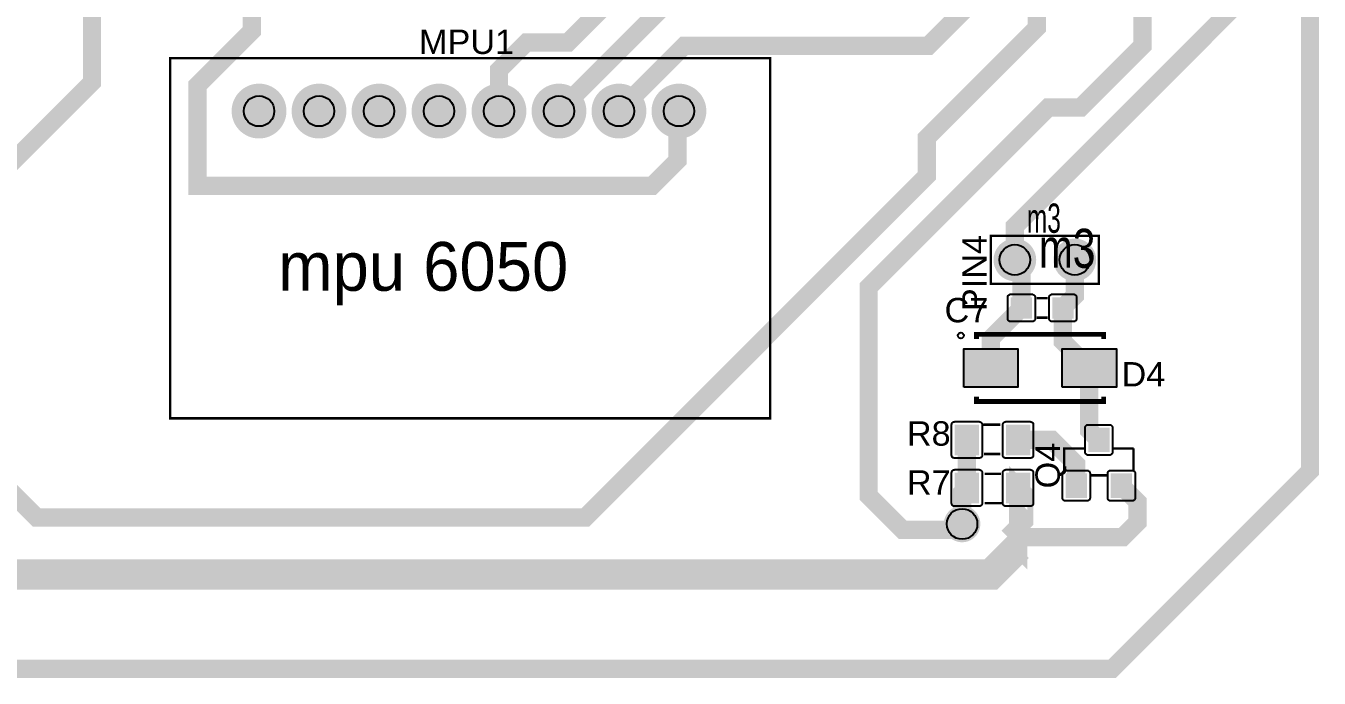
# Model space of a CAD drawing. Header units: centimetres. Extents: x -3.83 to 6.1, y -3.61 to 3.89.
# Drawn here: x 0.71 to 6.1, y -3.45 to -0.74 of the extents above; entities that cross this region are included whole.
import ezdxf

# ---------------------------------------------------------------- set-up
doc = ezdxf.new("R2010")
doc.units = ezdxf.units.CM
doc.layers.get('0').update_dxf_attribs({"linetype": 'CONTINUOUS'})
for name, color, linetype in [('1', 1, 'CONTINUOUS'), ('2', 2, 'CONTINUOUS'), ('3', 3, 'CONTINUOUS'), ('4', 4, 'CONTINUOUS'), ('5', 5, 'CONTINUOUS'), ('6', 6, 'CONTINUOUS')]:
    doc.layers.add(name, color=color, linetype=linetype)

# ---------------------------------------------------------------- blocks, each defined once
blk = doc.blocks.new('RPAD')
blk.add_trace([(-0.5, -0.5), (-0.5, 0.5), (0.5, -0.5), (0.5, 0.5)])
blk = doc.blocks.new('EPAD')
at = {"const_width": 0.5}
blk.add_lwpolyline([(-0.25, 0, 1), (0.25, 0, 1)], format="xyb", close=True, dxfattribs=at)

msp = doc.modelspace()

# ---------------------------------------------------------------- linework, layer by layer
for centre in [(1.68, -1.09), (1.93, -1.09), (2.18, -1.09), (2.43, -1.09), (2.68, -1.09), (2.93, -1.09), (3.18, -1.09), (3.43, -1.09), (4.83, -1.71), (5.08, -1.71), (4.61, -2.81)]:
    msp.add_circle(centre, 0.0635)
at = {"layer": '2'}
for points, const_width in [([(1.31, -2.37), (3.81, -2.37), (3.81, -0.87), (1.31, -0.87), (1.31, -2.37)], 0.01016), ([(1.31, -2.37), (3.81, -2.37), (3.81, -0.87), (1.31, -0.87), (1.31, -2.37)], 0.01016), ([(1.31, -2.37), (3.81, -2.37), (3.81, -0.87), (1.31, -0.87), (1.31, -2.37)], 0.01016), ([(4.73, -1.81), (5.18, -1.81), (5.18, -1.61), (4.73, -1.61), (4.73, -1.81)], 0.01016), ([(4.73, -1.81), (5.18, -1.81), (5.18, -1.61), (4.73, -1.61), (4.73, -1.81)], 0.01016), ([(4.73, -1.81), (5.18, -1.81), (5.18, -1.61), (4.73, -1.61), (4.73, -1.81)], 0.01016), ([(4.9665, -1.86936), (4.92078, -1.86936)], 0.01016), ([(4.9665, -1.86936), (4.92078, -1.86936)], 0.01016), ([(4.9665, -1.86936), (4.92078, -1.86936)], 0.01016), ([(4.9665, -1.95064), (4.92078, -1.95064)], 0.01016), ([(4.9665, -1.95064), (4.92078, -1.95064)], 0.01016), ([(4.9665, -1.95064), (4.92078, -1.95064)], 0.01016), ([(4.67, -2.04), (4.67, -2.02), (5.2, -2.02), (5.2, -2.04)], 0.02), ([(4.67, -2.04), (4.67, -2.02), (5.2, -2.02), (5.2, -2.04)], 0.02), ([(4.67, -2.04), (4.67, -2.02), (5.2, -2.02), (5.2, -2.04)], 0.02), ([(4.67, -2.28), (4.67, -2.3), (5.2, -2.3), (5.2, -2.28)], 0.02), ([(4.67, -2.28), (4.67, -2.3), (5.2, -2.3), (5.2, -2.28)], 0.02), ([(4.67, -2.28), (4.67, -2.3), (5.2, -2.3), (5.2, -2.28)], 0.02), ([(4.7697, -2.3965), (4.69858, -2.3965)], 0.01016), ([(4.7697, -2.3965), (4.69858, -2.3965)], 0.01016), ([(4.7697, -2.3965), (4.69858, -2.3965)], 0.01016), ([(4.7697, -2.51842), (4.70112, -2.51842)], 0.01016), ([(4.7697, -2.51842), (4.70112, -2.51842)], 0.01016), ([(4.7697, -2.51842), (4.70112, -2.51842)], 0.01016), ([(5.03522, -2.58954), (5.03522, -2.49556), (5.12158, -2.49556)], 0.01016), ([(5.03522, -2.58954), (5.03522, -2.49556), (5.12158, -2.49556)], 0.01016), ([(5.03522, -2.58954), (5.03522, -2.49556), (5.12158, -2.49556)], 0.01016), ([(5.32478, -2.49556), (5.23588, -2.49556)], 0.01016), ([(5.32478, -2.49556), (5.23588, -2.49556)], 0.01016), ([(5.32478, -2.49556), (5.23588, -2.49556)], 0.01016), ([(5.32478, -2.49556), (5.32478, -2.587)], 0.01016), ([(5.32478, -2.49556), (5.32478, -2.587)], 0.01016), ([(5.32478, -2.49556), (5.32478, -2.587)], 0.01016), ([(4.70366, -2.60158), (4.77224, -2.60158)], 0.01016), ([(4.70366, -2.60158), (4.77224, -2.60158)], 0.01016), ([(4.70366, -2.60158), (4.77224, -2.60158)], 0.01016), ([(5.2181, -2.60732), (5.14698, -2.60732)], 0.01016), ([(5.2181, -2.60732), (5.14698, -2.60732)], 0.01016), ([(5.2181, -2.60732), (5.14698, -2.60732)], 0.01016), ([(4.70366, -2.7235), (4.77478, -2.7235)], 0.01016), ([(4.70366, -2.7235), (4.77478, -2.7235)], 0.01016), ([(4.70366, -2.7235), (4.77478, -2.7235)], 0.01016)]:
    msp.add_lwpolyline(points, dxfattribs=dict(at, const_width=const_width))
at = {"layer": '3'}
msp.add_circle((4.605, -2.025), 0.0125, dxfattribs=at)
msp.add_circle((4.605, -2.025), 0.0125, dxfattribs=at)
msp.add_circle((4.605, -2.025), 0.0125, dxfattribs=at)
at = {"layer": '4'}
for points in [[(4.90173, -1.96715), (4.81283, -1.96715), (4.810271, -1.966892), (4.807887, -1.966152), (4.80573, -1.964981), (4.80385, -1.96343), (4.802299, -1.96155), (4.801128, -1.959393), (4.800388, -1.957009), (4.80013, -1.95445), (4.80013, -1.86555), (4.800388, -1.862991), (4.801128, -1.860607), (4.802299, -1.85845), (4.80385, -1.85657), (4.80573, -1.855019), (4.807887, -1.853848), (4.810271, -1.853108), (4.81283, -1.85285), (4.90173, -1.85285), (4.904289, -1.853108), (4.906673, -1.853848), (4.90883, -1.855019), (4.91071, -1.85657), (4.912261, -1.85845), (4.913432, -1.860607), (4.914172, -1.862991), (4.91443, -1.86555), (4.91443, -1.95445), (4.914172, -1.957009), (4.913432, -1.959393), (4.912261, -1.96155), (4.91071, -1.96343), (4.90883, -1.964981), (4.906673, -1.966152), (4.904289, -1.966892), (4.90173, -1.96715)], [(5.07445, -1.96715), (4.98555, -1.96715), (4.982991, -1.966892), (4.980607, -1.966152), (4.97845, -1.964981), (4.97657, -1.96343), (4.975019, -1.96155), (4.973848, -1.959393), (4.973108, -1.957009), (4.97285, -1.95445), (4.97285, -1.86555), (4.973108, -1.862991), (4.973848, -1.860607), (4.975019, -1.85845), (4.97657, -1.85657), (4.97845, -1.855019), (4.980607, -1.853848), (4.982991, -1.853108), (4.98555, -1.85285), (5.07445, -1.85285), (5.077009, -1.853108), (5.079393, -1.853848), (5.08155, -1.855019), (5.08343, -1.85657), (5.084981, -1.85845), (5.086152, -1.860607), (5.086892, -1.862991), (5.08715, -1.86555), (5.08715, -1.95445), (5.086892, -1.957009), (5.086152, -1.959393), (5.084981, -1.96155), (5.08343, -1.96343), (5.08155, -1.964981), (5.079393, -1.966152), (5.077009, -1.966892), (5.07445, -1.96715)], [(4.61697, -2.24001), (4.61697, -2.07999), (4.84303, -2.07999), (4.84303, -2.24001), (4.61697, -2.24001)], [(5.02697, -2.24001), (5.02697, -2.07999), (5.25303, -2.07999), (5.25303, -2.24001), (5.02697, -2.24001)], [(4.6808, -2.5362), (4.5792, -2.5362), (4.576641, -2.535942), (4.574257, -2.535202), (4.5721, -2.534031), (4.57022, -2.53248), (4.568669, -2.5306), (4.567498, -2.528443), (4.566758, -2.526059), (4.5665, -2.5235), (4.5665, -2.3965), (4.566758, -2.393941), (4.567498, -2.391557), (4.568669, -2.3894), (4.57022, -2.38752), (4.5721, -2.385969), (4.574257, -2.384798), (4.576641, -2.384058), (4.5792, -2.3838), (4.6808, -2.3838), (4.683359, -2.384058), (4.685743, -2.384798), (4.6879, -2.385969), (4.68978, -2.38752), (4.691331, -2.3894), (4.692502, -2.391557), (4.693242, -2.393941), (4.6935, -2.3965), (4.6935, -2.5235), (4.693242, -2.526059), (4.692502, -2.528443), (4.691331, -2.5306), (4.68978, -2.53248), (4.6879, -2.534031), (4.685743, -2.535202), (4.683359, -2.535942), (4.6808, -2.5362)], [(4.89416, -2.5362), (4.79256, -2.5362), (4.790001, -2.535942), (4.787617, -2.535202), (4.78546, -2.534031), (4.78358, -2.53248), (4.782029, -2.5306), (4.780858, -2.528443), (4.780118, -2.526059), (4.77986, -2.5235), (4.77986, -2.3965), (4.780118, -2.393941), (4.780858, -2.391557), (4.782029, -2.3894), (4.78358, -2.38752), (4.78546, -2.385969), (4.787617, -2.384798), (4.790001, -2.384058), (4.79256, -2.3838), (4.89416, -2.3838), (4.896719, -2.384058), (4.899103, -2.384798), (4.90126, -2.385969), (4.90314, -2.38752), (4.904691, -2.3894), (4.905862, -2.391557), (4.906602, -2.393941), (4.90686, -2.3965), (4.90686, -2.5235), (4.906602, -2.526059), (4.905862, -2.528443), (4.904691, -2.5306), (4.90314, -2.53248), (4.90126, -2.534031), (4.899103, -2.535202), (4.896719, -2.535942), (4.89416, -2.5362)], [(5.22445, -2.5235), (5.13555, -2.5235), (5.132991, -2.523242), (5.130607, -2.522502), (5.12845, -2.521331), (5.12657, -2.51978), (5.125019, -2.5179), (5.123848, -2.515743), (5.123108, -2.513359), (5.12285, -2.5108), (5.12285, -2.4092), (5.123108, -2.406641), (5.123848, -2.404257), (5.125019, -2.4021), (5.12657, -2.40022), (5.12845, -2.398669), (5.130607, -2.397498), (5.132991, -2.396758), (5.13555, -2.3965), (5.22445, -2.3965), (5.227009, -2.396758), (5.229393, -2.397498), (5.23155, -2.398669), (5.23343, -2.40022), (5.234981, -2.4021), (5.236152, -2.404257), (5.236892, -2.406641), (5.23715, -2.4092), (5.23715, -2.5108), (5.236892, -2.513359), (5.236152, -2.515743), (5.234981, -2.5179), (5.23343, -2.51978), (5.23155, -2.521331), (5.229393, -2.522502), (5.227009, -2.523242), (5.22445, -2.5235)], [(4.5792, -2.5838), (4.6808, -2.5838), (4.683359, -2.584058), (4.685743, -2.584798), (4.6879, -2.585969), (4.68978, -2.58752), (4.691331, -2.5894), (4.692502, -2.591557), (4.693242, -2.593941), (4.6935, -2.5965), (4.6935, -2.7235), (4.693242, -2.726059), (4.692502, -2.728443), (4.691331, -2.7306), (4.68978, -2.73248), (4.6879, -2.734031), (4.685743, -2.735202), (4.683359, -2.735942), (4.6808, -2.7362), (4.5792, -2.7362), (4.576641, -2.735942), (4.574257, -2.735202), (4.5721, -2.734031), (4.57022, -2.73248), (4.568669, -2.7306), (4.567498, -2.728443), (4.566758, -2.726059), (4.5665, -2.7235), (4.5665, -2.5965), (4.566758, -2.593941), (4.567498, -2.591557), (4.568669, -2.5894), (4.57022, -2.58752), (4.5721, -2.585969), (4.574257, -2.584798), (4.576641, -2.584058), (4.5792, -2.5838)], [(4.79256, -2.5838), (4.89416, -2.5838), (4.896719, -2.584058), (4.899103, -2.584798), (4.90126, -2.585969), (4.90314, -2.58752), (4.904691, -2.5894), (4.905862, -2.591557), (4.906602, -2.593941), (4.90686, -2.5965), (4.90686, -2.7235), (4.906602, -2.726059), (4.905862, -2.728443), (4.904691, -2.7306), (4.90314, -2.73248), (4.90126, -2.734031), (4.899103, -2.735202), (4.896719, -2.735942), (4.89416, -2.7362), (4.79256, -2.7362), (4.790001, -2.735942), (4.787617, -2.735202), (4.78546, -2.734031), (4.78358, -2.73248), (4.782029, -2.7306), (4.780858, -2.728443), (4.780118, -2.726059), (4.77986, -2.7235), (4.77986, -2.5965), (4.780118, -2.593941), (4.780858, -2.591557), (4.782029, -2.5894), (4.78358, -2.58752), (4.78546, -2.585969), (4.787617, -2.584798), (4.790001, -2.584058), (4.79256, -2.5838)], [(5.13047, -2.714), (5.04157, -2.714), (5.039011, -2.713742), (5.036627, -2.713002), (5.03447, -2.711831), (5.03259, -2.71028), (5.031039, -2.7084), (5.029868, -2.706243), (5.029128, -2.703859), (5.02887, -2.7013), (5.02887, -2.5997), (5.029128, -2.597141), (5.029868, -2.594757), (5.031039, -2.5926), (5.03259, -2.59072), (5.03447, -2.589169), (5.036627, -2.587998), (5.039011, -2.587258), (5.04157, -2.587), (5.13047, -2.587), (5.133029, -2.587258), (5.135413, -2.587998), (5.13757, -2.589169), (5.13945, -2.59072), (5.141001, -2.5926), (5.142172, -2.594757), (5.142912, -2.597141), (5.14317, -2.5997), (5.14317, -2.7013), (5.142912, -2.703859), (5.142172, -2.706243), (5.141001, -2.7084), (5.13945, -2.71028), (5.13757, -2.711831), (5.135413, -2.713002), (5.133029, -2.713742), (5.13047, -2.714)], [(5.31843, -2.714), (5.22953, -2.714), (5.226971, -2.713742), (5.224587, -2.713002), (5.22243, -2.711831), (5.22055, -2.71028), (5.218999, -2.7084), (5.217828, -2.706243), (5.217088, -2.703859), (5.21683, -2.7013), (5.21683, -2.5997), (5.217088, -2.597141), (5.217828, -2.594757), (5.218999, -2.5926), (5.22055, -2.59072), (5.22243, -2.589169), (5.224587, -2.587998), (5.226971, -2.587258), (5.22953, -2.587), (5.31843, -2.587), (5.320989, -2.587258), (5.323373, -2.587998), (5.32553, -2.589169), (5.32741, -2.59072), (5.328961, -2.5926), (5.330132, -2.594757), (5.330872, -2.597141), (5.33113, -2.5997), (5.33113, -2.7013), (5.330872, -2.703859), (5.330132, -2.706243), (5.328961, -2.7084), (5.32741, -2.71028), (5.32553, -2.711831), (5.323373, -2.713002), (5.320989, -2.713742), (5.31843, -2.714)]]:
    msp.add_lwpolyline(points, close=True, dxfattribs=at)
at = {"layer": '5'}
for points, const_width in [([(4.698, -0.55), (4.698, -0.302409), (4.773902, -0.226507), (5.806507, -0.226507), (6.06, -0.48), (6.06, -2.589139), (5.235032, -3.414107), (-1.999431, -3.414107), (-2.997288, -2.41625), (-2.997288, -0.997288), (-2.262868, -0.262868), (-2.23, -0.23), (-2.14, -0.23)], 0.0762), ([(4.73, -2.16), (4.73, -2.03728), (4.85728, -1.91), (4.85728, -1.73728), (4.83, -1.71)], 0.0762), ([(5.08, -1.71), (5.08, -1.859119), (5.03, -1.909119), (5.03, -1.91), (5.03, -2.05), (5.14, -2.16), (5.14, -2.42), (5.18, -2.46)], 0.0762), ([(4.63, -2.46), (4.63, -2.66)], 0.0762), ([(4.84336, -2.46), (4.984115, -2.46), (5.08602, -2.561905), (5.08602, -2.6505)], 0.0762), ([(4.61, -2.81), (4.61, -2.68), (4.63, -2.66)], 0.0762), ([(4.801327, -2.865273), (5.279177, -2.865273), (5.341557, -2.802893), (5.341557, -2.718077), (5.27398, -2.6505)], 0.0762), ([(4.84336, -2.66), (4.84336, -2.82324), (4.868523, -2.798077), (4.868523, -2.685163), (4.84336, -2.66)], 0.0762), ([(4.801327, -2.865273), (4.84336, -2.82324)], 0.0762), ([(4.84336, -2.82324), (4.84336, -2.907306), (4.801327, -2.865273)], 0.0762), ([(4.84336, -2.907306), (4.730239, -3.020427), (-0.61439, -3.020427)], 0.127)]:
    msp.add_lwpolyline(points, dxfattribs=dict(at, const_width=const_width))
at = {"layer": '6', "const_width": 0.0762}
for points in [[(5.55, 3), (5.763068, 2.786932), (5.763068, -0.636932), (4.83, -1.57), (4.83, -1.71)], [(-0.86, -2.371818), (-0.783283, -2.295101), (-0.340908, -2.295101), (0.983743, -0.97045), (0.983743, -0.054879), (2.925554, -0.054879), (2.97, -0.010433), (2.97, 0.92654), (2.92254, 0.974)], [(3.11, 0.26), (3.393174, -0.023174), (5.361383, -0.023174), (5.361383, -0.817747), (5.103544, -1.075586), (4.969026, -1.075586), (4.288528, -1.756084), (4.220611, -1.824001), (4.220611, -2.692429), (4.362788, -2.834606), (4.585394, -2.834606), (4.61, -2.81)], [(0.09, -2.12), (0.753222, -2.783222), (3.039665, -2.783222), (4.462601, -1.360286), (4.462601, -1.202196), (4.922073, -0.742724), (4.922073, -0.579927), (4.952, -0.55)], [(1.65, -0.55), (1.65, -0.756487), (1.423925, -0.982562), (1.423925, -1.401343), (3.318657, -1.401343), (3.38, -1.34), (3.424516, -1.295484), (3.424516, -1.095484), (3.43, -1.09)], [(2.68, -1.09), (2.68, -0.919186), (2.795075, -0.804111), (2.967587, -0.804111), (3.174, -0.597698), (3.174, -0.55)], [(2.93, -1.09), (3.428, -0.592), (3.428, -0.55)], [(3.18, -1.09), (3.452205, -0.817795), (4.469983, -0.817795), (4.698, -0.589778), (4.698, -0.55)]]:
    msp.add_lwpolyline(points, dxfattribs=at)

# ---------------------------------------------------------------- block references
for p, xscale, yscale in [((1.68, -1.09), 0.2032, 0.2032), ((1.93, -1.09), 0.2032, 0.2032), ((2.18, -1.09), 0.2032, 0.2032), ((2.43, -1.09), 0.2032, 0.2032), ((2.68, -1.09), 0.2032, 0.2032), ((2.93, -1.09), 0.2032, 0.2032), ((3.18, -1.09), 0.2032, 0.2032), ((3.43, -1.09), 0.2032, 0.2032), ((4.83, -1.71), 0.1524, 0.1524), ((5.08, -1.71), 0.1524, 0.1524), ((4.61, -2.81), 0.127, 0.127)]:
    msp.add_blockref('EPAD', p, dxfattribs=dict(xscale=xscale, yscale=yscale))
at = {"layer": '1'}
for p, xscale, yscale in [((4.85728, -1.91), 0.0889, 0.0889), ((5.03, -1.91), 0.0889, 0.0889), ((4.63, -2.46), 0.1016, 0.127), ((4.84336, -2.46), 0.1016, 0.127), ((4.63, -2.66), 0.1016, 0.127), ((4.84336, -2.66), 0.1016, 0.127)]:
    msp.add_blockref('RPAD', p, dxfattribs=dict(at, xscale=xscale, yscale=yscale))
for p, xscale, yscale, rotation in [((4.73, -2.16), 0.16002, 0.22606, 90), ((5.14, -2.16), 0.16002, 0.22606, 90), ((5.18, -2.46), 0.0889, 0.1016, 180), ((5.08602, -2.6505), 0.0889, 0.1016, 180), ((5.27398, -2.6505), 0.0889, 0.1016, 180)]:
    msp.add_blockref('RPAD', p, dxfattribs=dict(at, xscale=xscale, yscale=yscale, rotation=rotation))
at = {"layer": '4'}
for p, xscale, yscale in [((1.68, -1.09), 0.2286, 0.2286), ((1.93, -1.09), 0.2286, 0.2286), ((2.18, -1.09), 0.2286, 0.2286), ((2.43, -1.09), 0.2286, 0.2286), ((2.68, -1.09), 0.2286, 0.2286), ((2.93, -1.09), 0.2286, 0.2286), ((3.18, -1.09), 0.2286, 0.2286), ((3.43, -1.09), 0.2286, 0.2286), ((4.83, -1.71), 0.1778, 0.1778), ((5.08, -1.71), 0.1778, 0.1778), ((4.61, -2.81), 0.1524, 0.1524)]:
    msp.add_blockref('EPAD', p, dxfattribs=dict(at, xscale=xscale, yscale=yscale))
at = {"layer": '5'}
for p, xscale, yscale in [((4.85728, -1.91), 0.0889, 0.0889), ((5.03, -1.91), 0.0889, 0.0889), ((4.63, -2.46), 0.1016, 0.127), ((4.84336, -2.46), 0.1016, 0.127), ((4.63, -2.66), 0.1016, 0.127), ((4.84336, -2.66), 0.1016, 0.127)]:
    msp.add_blockref('RPAD', p, dxfattribs=dict(at, xscale=xscale, yscale=yscale))
for p, xscale, yscale, rotation in [((4.73, -2.16), 0.16002, 0.22606, 90), ((5.14, -2.16), 0.16002, 0.22606, 90), ((5.18, -2.46), 0.0889, 0.1016, 180), ((5.08602, -2.6505), 0.0889, 0.1016, 180), ((5.27398, -2.6505), 0.0889, 0.1016, 180)]:
    msp.add_blockref('RPAD', p, dxfattribs=dict(at, xscale=xscale, yscale=yscale, rotation=rotation))

# ---------------------------------------------------------------- texts
at = {"layer": '3'}
for s, height, width, p in [('MPU1', 0.1016, 1.05, (2.34664, -0.85222)), ('MPU1', 0.1016, 1.05, (2.34664, -0.85222)), ('MPU1', 0.1016, 1.05, (2.34664, -0.85222)), ('m3', 0.12192, 0.625, (4.88, -1.59716)), ('m3', 0.12192, 0.625, (4.88, -1.59716)), ('m3', 0.12192, 0.625, (4.88, -1.59716)), ('m3', 0.16256, 0.78125, (4.93, -1.74288)), ('m3', 0.16256, 0.78125, (4.93, -1.74288)), ('m3', 0.16256, 0.78125, (4.93, -1.74288)), ('C7', 0.1016, 1.05, (4.53696, -1.97002)), ('C7', 0.1016, 1.05, (4.53696, -1.97002)), ('C7', 0.1016, 1.05, (4.53696, -1.97002)), ('D4', 0.1016, 1.05, (5.27457, -2.2373)), ('D4', 0.1016, 1.05, (5.27457, -2.2373)), ('D4', 0.1016, 1.05, (5.27457, -2.2373)), ('R8', 0.1016, 1.05, (4.38, -2.4838)), ('R8', 0.1016, 1.05, (4.38, -2.4838)), ('R8', 0.1016, 1.05, (4.38, -2.4838)), ('R7', 0.1016, 1.05, (4.38, -2.6878)), ('R7', 0.1016, 1.05, (4.38, -2.6878)), ('R7', 0.1016, 1.05, (4.38, -2.6878))]:
    msp.add_text(s, height=height, dxfattribs=dict(at, width=width)).set_placement(p)
at = {"layer": '3', "width": 1.05}
for s, p in [('PIN4', (4.71222, -1.92336)), ('PIN4', (4.71222, -1.92336)), ('PIN4', (4.71222, -1.92336)), ('Q4', (5.01744, -2.66193)), ('Q4', (5.01744, -2.66193)), ('Q4', (5.01744, -2.66193))]:
    msp.add_text(s, height=0.1016, rotation=90, dxfattribs=at).set_placement(p)
at = {"layer": '3'}
msp.add_text('mpu 6050', height=0.2032, dxfattribs=at).set_placement((1.76, -1.8386))
msp.add_text('mpu 6050', height=0.2032, dxfattribs=at).set_placement((1.76, -1.8386))
msp.add_text('mpu 6050', height=0.2032, dxfattribs=at).set_placement((1.76, -1.8386))

doc.saveas('drawing.dxf')
